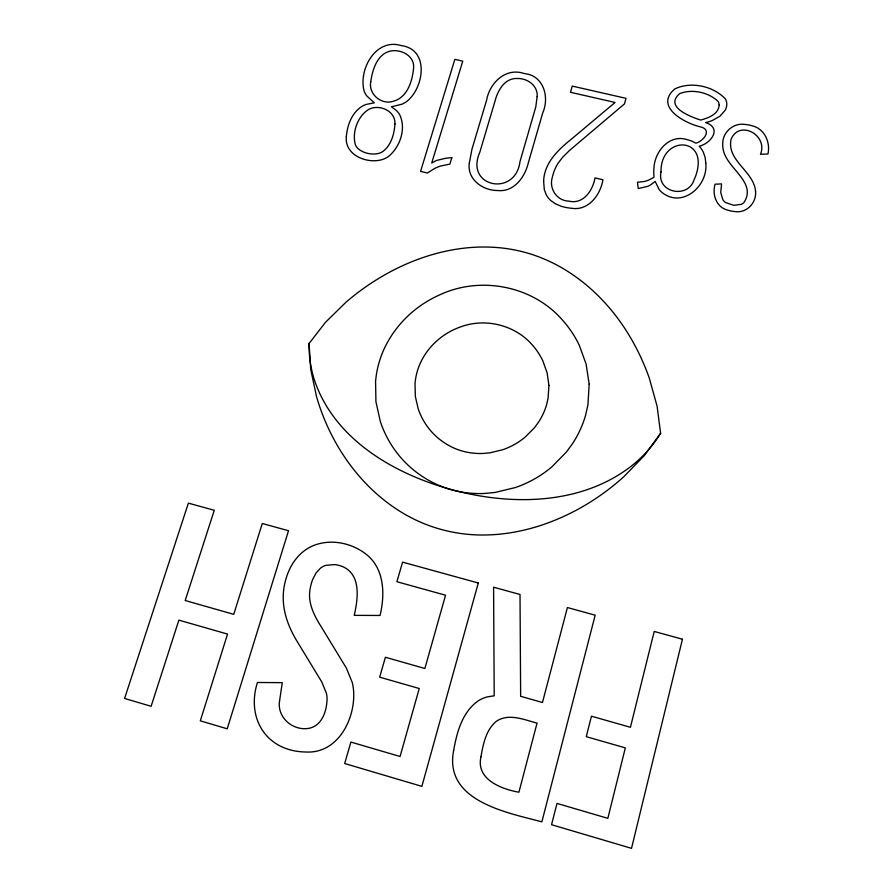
<?xml version="1.0" encoding="UTF-8"?>
<svg xmlns="http://www.w3.org/2000/svg" width="893" height="893" viewBox="0 0 893 893"><rect width="100%" height="100%" fill="white"/><g stroke="black" fill="none" stroke-linecap="round" stroke-linejoin="round"><path stroke-width="1.34" d="M660.619 433.25L644.489 455.397L623.794 476.728A235.886 225.46 -14.4 0 1 585.596 504.958C552.421 524.637 514 536.57 475.188 534.851A154.768 150.002 -13.9 0 1 425.258 524.135C385.184 508.217 353.282 475.936 333.312 438.184A233.274 224.121 -5.6 0 1 316.535 396.615L310.697 369.255L309.112 343.448L325.42 322.384L345.948 302.247A242.215 238.822 -14.7 0 1 383.153 275.781C424.264 251.915 474.038 240.005 520.954 251.335C567.513 262.564 605.99 296.119 629.989 336.773A241.858 235.852 -30.3 0 1 649.323 378.219L657.103 406.248L660.619 433.25A127.61 123.435 -3.5 0 1 635.615 462.596C585.451 504.824 513.453 506.331 452.818 489.967C394.773 474.406 334.004 439.546 314.18 379.335A121.247 116.313 -19.3 0 1 309.112 343.448M279.576 700.838C276.629 718.162 294.422 732.26 310.697 727.918C322.753 724.212 326.86 710.069 327.072 698.728A28.163 26.89 -68.6 0 0 326.38 693.158L321.759 681.928L296.777 640.828C289.265 628.393 283.717 614.373 283.26 599.705A64.809 62.789 -58.7 0 1 284.119 586.813C286.352 573.942 292.011 561.25 302.035 552.6A42.261 40.832 -56.4 0 1 313.488 545.545C332.52 537.966 355.626 543.703 370.137 557.757C384.76 572.971 384.649 596.178 380.061 615.467L354.242 615.355C357.87 599.27 361.475 575.282 343.113 566.798A33.019 31.902 -58.3 0 0 334.574 564.577L325.867 565.325A17.28 16.699 -56.1 0 0 320.42 568.216L315.955 573.072L312.517 579.881A48.389 46.961 -59.1 0 0 310.117 588.933C307.527 602.429 313.968 615.322 320.989 626.384L346.406 668.154L352.266 682.542A49.16 47.005 -68.6 0 1 353.639 691.573C355.291 719.468 337.521 754.016 305.707 751.995C266.784 751.426 245.999 718.765 257.43 682.486L282.288 682.654L279.576 700.838M346.35 136.495C344.307 154.835 366.275 163.865 381.445 159.802A21.008 19.389 -17.3 0 0 388.667 156.375C400.053 146.887 406.371 128.849 399.796 114.94A22.749 20.952 -16.8 0 0 396.235 110.352L391.402 106.814L402.084 104.157A22.358 20.461 -15.3 0 0 407.677 100.719C424.075 86.755 429.388 49.495 401.47 45.632C375.986 37.707 358.606 68.906 363.987 90.561A22.571 20.639 -15.7 0 0 366.789 95.931L374.323 102.829L366.163 104.436A22.649 20.84 -17.1 0 0 360.672 107.26C351.429 113.88 347.321 125.567 346.35 136.495M589.168 384.191L587.951 404.775L585.629 415.078A105.809 102.639 -14.2 0 1 572.413 443.799L566.229 452.226L551.617 467.084A110.899 107.495 -14.7 0 1 515.406 487.545L494.99 492.467L484.464 493.461A104.157 101.088 -14.8 0 1 452.561 490.078C432.19 484.62 413.727 472.81 400.075 456.758A111.926 108.544 -13.7 0 1 380.329 421.463L375.931 401.738L375.573 381.411A102.137 99.034 -15.3 0 1 383.108 351.206C389.928 335.478 400.656 321.614 413.872 310.731A112.261 109.002 -14.2 0 1 439.903 294.768C480.735 275.703 532.898 285.849 562.534 320.14A112.272 108.946 -15.4 0 1 579.256 345.234L586.143 364.154L589.168 384.191M705.771 162.995C708.383 185.599 682.732 208.672 662.293 192.676A19.668 18.284 2.8 0 1 659.179 189.595L655.161 181.424L650.651 184.862A28.643 26.611 -0.1 0 1 647.771 186.347L638.227 188.557L637.479 182.272L644.121 181.513A31.344 29.078 -0.2 0 0 648.463 180.185L653.966 177.327L653.743 171.802A68.56 63.459 5.5 0 1 653.977 167.75C654.792 151.218 669.583 133.716 687.409 139.721A35.329 32.795 2.8 0 1 691.885 141.161L695.915 143.17C703.316 141.295 712.614 129.786 700.648 126.918C685.612 123.58 653.743 107.071 674.661 89.032C690.635 81.029 713.518 85.985 725.429 99A12.011 10.995 3.2 0 1 726.779 103.744L726.712 105.452A15.84 14.5 3 0 1 725.239 110.185L719.858 116.291L712.257 120.533A39.18 35.798 1.8 0 1 707.312 122.174L705.682 122.575C722.426 128.179 710.917 143.572 699.208 146.184L700.48 147.669A25.93 24.022 2.6 0 1 703.438 152.435L705.157 157.57L705.771 162.995M755.59 191.727C756.516 203.224 746.079 213.684 734.448 211.507A30.373 28.118 6.6 0 1 727.538 210.089C716.309 207.355 711.955 194.417 715.103 184.192L721.589 183.902L720.718 192.397L722.861 199.742A10.928 10.136 6.7 0 0 725.663 202.599L733.845 205.345L741.268 204.318A10.091 9.365 7 0 0 744.07 202.343C757.231 181.938 726.255 168.342 723.129 149.187A25.93 23.832 6 0 1 722.738 143.271C722.828 131.762 733.778 122.542 745.13 124.451A32.126 29.581 6 0 1 752.498 125.891C764.62 128.916 770.603 142.456 767.924 154.031L760.468 154.277C768.393 135.223 739.315 119.282 731.088 139.286C726.299 160.74 754.351 171.4 755.59 191.727M548.927 385.43L548.079 398.289L546.594 404.719A66.35 64.363 -14.3 0 1 538.245 422.601L534.36 427.836L525.218 437.057A69.52 67.399 -14.7 0 1 502.659 449.759L489.956 452.818L483.403 453.443A65.066 63.135 -14.7 0 1 457.082 449.346C446.924 445.428 437.816 438.999 430.694 430.772A70.156 68.035 -14 0 1 418.192 408.771L415.345 396.436L415.022 383.677A63.983 62.041 -15 0 1 419.643 364.668C423.885 354.733 430.605 345.971 438.909 339.094A70.257 68.192 -14.3 0 1 461.313 326.637C485.982 317.774 515.373 325.219 532.496 345.156A70.402 68.303 -15.1 0 1 542.888 360.984L547.119 372.883L548.927 385.43M543.625 181.167L544.306 189.606L546.103 194.484A22.515 21.052 -4.6 0 0 550.825 200.568L555.334 203.738L560.938 206.149A46.57 43.377 -4.1 0 0 571.408 208.259C588.532 211.094 600.409 194.908 602.942 179.772L595.006 177.897C592.885 190.376 583.352 204.72 568.819 201.115C556.674 200.847 548.592 188.256 552.432 176.981A48.3 45.13 -2.2 0 1 554.81 169.491A45.487 42.496 -2.4 0 1 558.304 162.928L562.668 157.224L569.533 150.437L624.475 103.889L626.004 98.33L572.257 86.096L570.493 92.292L615.076 102.461L570.616 139.799C557.623 150.191 544.205 163.386 543.625 181.167M469.327 162.984C466.816 179.381 482.946 190.745 497.914 190.533C514.268 192.218 525.162 176.736 528.41 162.504L542.721 112.931C549.675 97.281 543.725 75.358 524.325 73.572C505.963 67.098 489.699 82.714 486.663 100.005L471.962 149.209L469.327 162.984M537.151 96.645L535.767 107.004L519.96 161.722C515.484 197.286 464.36 187.184 479.82 152.256L495.157 100.63C497.847 90.215 504.947 77.836 517.304 78.495C527.45 78.138 538.088 85.706 537.151 96.645M719.155 104.894C718.776 114.271 708.328 117.965 700.67 120.075C691.271 116.961 663.812 107.127 679.685 93.62C692.03 88.664 708.651 92.213 718.084 101.467A8.283 7.59 3 0 1 719.155 104.894M394.94 124.06C394.271 133.983 391.268 145.012 383.086 151.352A14.277 13.183 -17.3 0 1 377.951 153.607C371.231 154.857 363.752 153.283 358.394 148.952A14.21 13.105 -17.7 0 1 355.358 144.755C351.92 132.197 357.535 116.324 368.742 109.381C379.391 103.789 395.733 110.955 394.94 124.06M661.01 171.969C656.5 193.022 688.57 199.228 694.241 179.292A41.804 38.801 1.2 0 0 696.294 174.135C708.383 135.859 660.307 135.334 661.01 171.969M370.729 81.832C368.374 94.368 381.668 105.363 393.59 101.177C407.409 97.281 412.332 81.174 413.548 68.426C415.022 56.337 401.962 49.294 391.402 50.868C377.348 53.279 372.47 69.621 370.729 81.832M480.914 757.007C475.913 779.511 501.475 789.155 518.911 792.225L537.05 723.107C524.236 719.769 508.608 712.871 496.262 721.354C485.87 730.005 483.124 744.338 480.914 757.007M453.622 750.667C443.788 801.356 507.47 812.608 541.872 821.839L595.173 615.188L567.401 607.541L542.464 702.512L520.641 696.306L520.016 594.481L493.583 587.203L494.209 695.814L487.288 696.875A32.773 31.791 87.1 0 0 478.213 700.871C462.239 712.022 456.758 732.483 453.622 750.667M682.442 639.221L631.518 848.35L551.55 824.708L557.009 803.41L607.843 818.334L625.323 747.876L586.255 736.669L591.456 716.197L630.436 727.293L654.212 631.451L682.442 639.221M478.291 582.995L421.876 786.365L344.676 763.526L350.904 742.061L400.064 756.494L419.241 688.514L379.659 677.162L385.396 657.259L424.878 668.5L445.54 595.218L396.894 581.723L402.576 562.144L478.291 582.995M451.836 157.693L449.882 164.145L440.651 166.009A44.996 42.194 -13.2 0 0 434.567 168.498L427.412 173.008L420.57 171.378L454.85 59.351L462.753 61.148L431.732 163.006L436.521 160.472L445.317 158.351A63.057 59.251 -13.4 0 1 449.157 157.871L451.836 157.693M288.517 530.732L227.224 728.8L200.311 720.841L227.548 634.086L178.879 620.133L151.118 706.296L124.596 698.449L188.378 503.15L214.275 510.271L185.197 600.52L233.743 614.339L262.274 523.499L288.517 530.732"/></g></svg>
